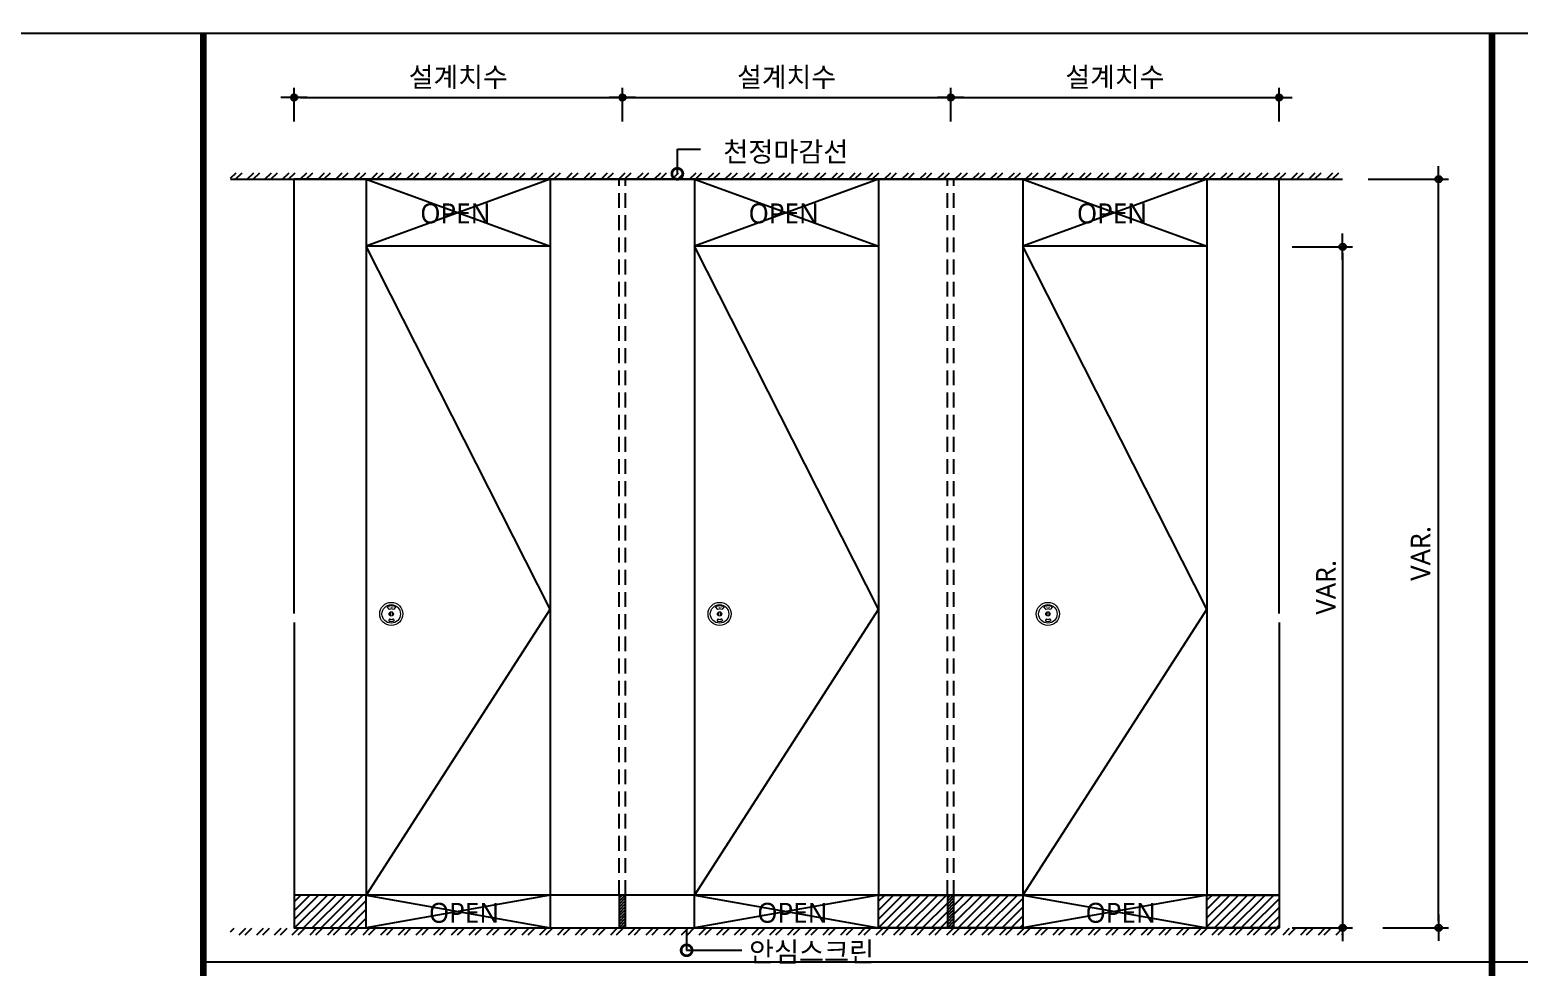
# Model space of a CAD drawing. Extents: x -255 to 8105, y -176 to 5714.
# Drawn here: x 2221 to 4489, y 4116 to 5543 of the extents above; entities that cross this region are included whole.
import ezdxf
from ezdxf.enums import TextEntityAlignment as Align

# ---------------------------------------------------------------- set-up
doc = ezdxf.new("R2010")
doc.units = 0
doc.header["$LTSCALE"] = 30
doc.linetypes.add('HIDDEN', pattern=[0.375, 0.25, -0.125])
doc.layers.get('0').update_dxf_attribs({"linetype": 'CONTINUOUS'})
doc.layers.get('DEFPOINTS').update_dxf_attribs({"linetype": 'CONTINUOUS'})
for name, color, linetype in [('DIM', 7, 'CONTINUOUS'), ('HAT', 8, 'CONTINUOUS'), ('HID', 9, 'HIDDEN'), ('문자', 3, 'CONTINUOUS'), ('부자재', 4, 'CONTINUOUS'), ('잠금쇠(회전형)', 4, 'CONTINUOUS'), ('치수', 1, 'CONTINUOUS'), ('판넬', 2, 'CONTINUOUS'), ('해치', 8, 'CONTINUOUS')]:
    doc.layers.add(name, color=color, linetype=linetype)
doc.styles.add('HDW', font='gulim.ttc')
doc.styles.add('돋움', font='malgun.ttf')
doc.dimstyles.new('10', dxfattribs={"dimscale": 10, "dimtxt": 3, "dimasz": 1, "dimexe": 1.5, "dimexo": 2, "dimgap": 1, "dimtad": 1, "dimdec": 0, "dimlunit": 6, "dimtxsty": '돋움', "dimblk": 'DIMDOT', "dimcen": -1, "dimdle": 1.5, "dimclrt": 3, "dimazin": 3, "dimtfac": 1, "dimtdec": 0, "dimtix": 1, "dimtmove": 2, "dimatfit": 3, "dimldrblk": 'DIMDOT', "dimarcsym": 0})

# ---------------------------------------------------------------- blocks, each defined once
blk = doc.blocks.new('DIMDOT')
at = {"linetype": 'Continuous'}
blk.add_line((-2, 0), (2, 0), dxfattribs=at)
for radius in [0.5, 0.25]:
    blk.add_circle((0, 0), radius, dxfattribs=at)
blk = doc.blocks.new('*D555')
at = {"layer": 'DEFPOINTS', "color": 0}
for p in [(40757.5, 5678.9), (40257.5, 5622.6), (40757.5, 5622.6)]:
    blk.add_point(p, dxfattribs=at)
at = {"layer": 'DIM', "color": 0, "lineweight": -2, "ltscale": 10}
for p, q in [((40257.5, 5642.6), (40257.5, 5693.9)), ((40757.5, 5642.6), (40757.5, 5693.9)), ((40267.5, 5678.9), (40747.5, 5678.9))]:
    blk.add_line(p, q, dxfattribs=at)
at = {"layer": 'DIM', "color": 0, "lineweight": -2, "xscale": 10, "yscale": 10, "zscale": 10, "rotation": 180}
blk.add_blockref('DIMDOT', (40257.5, 5678.9), dxfattribs=at)
at = {"layer": 'DIM', "color": 0, "lineweight": -2, "xscale": 10, "yscale": 10, "zscale": 10}
blk.add_blockref('DIMDOT', (40757.5, 5678.9), dxfattribs=at)
at = {"layer": 'DIM', "color": 3, "insert": (40507.5, 5708.6), "char_height": 30, "attachment_point": 5, "style": '돋움'}
blk.add_mtext('설계치수', dxfattribs=at)
blk = doc.blocks.new('*D556')
at = {"layer": 'DEFPOINTS', "color": 0}
for p in [(41257.5, 5678.9), (40757.5, 5622.6), (41257.5, 5622.6)]:
    blk.add_point(p, dxfattribs=at)
at = {"layer": 'DIM', "color": 0, "lineweight": -2, "ltscale": 10}
for p, q in [((40757.5, 5642.6), (40757.5, 5693.9)), ((41257.5, 5642.6), (41257.5, 5693.9)), ((40767.5, 5678.9), (41247.5, 5678.9))]:
    blk.add_line(p, q, dxfattribs=at)
at = {"layer": 'DIM', "color": 0, "lineweight": -2, "xscale": 10, "yscale": 10, "zscale": 10, "rotation": 180}
blk.add_blockref('DIMDOT', (40757.5, 5678.9), dxfattribs=at)
at = {"layer": 'DIM', "color": 0, "lineweight": -2, "xscale": 10, "yscale": 10, "zscale": 10}
blk.add_blockref('DIMDOT', (41257.5, 5678.9), dxfattribs=at)
at = {"layer": 'DIM', "color": 3, "insert": (41007.5, 5708.6), "char_height": 30, "attachment_point": 5, "style": '돋움'}
blk.add_mtext('설계치수', dxfattribs=at)
blk = doc.blocks.new('*D557')
at = {"layer": 'DEFPOINTS', "color": 0}
for p in [(41757.5, 5678.9), (41257.5, 5622.6), (41757.5, 5622.6)]:
    blk.add_point(p, dxfattribs=at)
at = {"layer": 'DIM', "color": 0, "lineweight": -2, "ltscale": 10}
for p, q in [((41257.5, 5642.6), (41257.5, 5693.9)), ((41757.5, 5642.6), (41757.5, 5693.9)), ((41267.5, 5678.9), (41747.5, 5678.9))]:
    blk.add_line(p, q, dxfattribs=at)
at = {"layer": 'DIM', "color": 0, "lineweight": -2, "xscale": 10, "yscale": 10, "zscale": 10, "rotation": 180}
blk.add_blockref('DIMDOT', (41257.5, 5678.9), dxfattribs=at)
at = {"layer": 'DIM', "color": 0, "lineweight": -2, "xscale": 10, "yscale": 10, "zscale": 10}
blk.add_blockref('DIMDOT', (41757.5, 5678.9), dxfattribs=at)
at = {"layer": 'DIM', "color": 3, "insert": (41507.5, 5708.6), "char_height": 30, "attachment_point": 5, "style": '돋움'}
blk.add_mtext('설계치수', dxfattribs=at)
blk = doc.blocks.new('*D558')
at = {"layer": 'DEFPOINTS', "color": 0}
for p in [(41757.5, 5451.8), (41757.5, 4414.7), (41854.4, 4414.7)]:
    blk.add_point(p, dxfattribs=at)
at = {"layer": 'DIM', "color": 0, "lineweight": -2, "ltscale": 10}
for p, q in [((41777.5, 5451.8), (41869.4, 5451.8)), ((41854.4, 5441.8), (41854.4, 4424.7)), ((41777.5, 4414.7), (41869.4, 4414.7))]:
    blk.add_line(p, q, dxfattribs=at)
at = {"layer": 'DIM', "color": 0, "lineweight": -2, "xscale": 10, "yscale": 10, "zscale": 10}
for p, rotation in [((41854.4, 5451.8), 90), ((41854.4, 4414.7), 270)]:
    blk.add_blockref('DIMDOT', p, dxfattribs=dict(at, rotation=rotation))
at = {"layer": 'DIM', "color": 3, "insert": (41829.2, 4933.3), "char_height": 30, "attachment_point": 5, "rotation": 90, "style": '돋움'}
blk.add_mtext('VAR.', dxfattribs=at)
blk = doc.blocks.new('_DOTSMALL')
at = {"color": 0, "linetype": 'ByBlock', "const_width": 0.5}
blk.add_lwpolyline([(-0.0625, 0, 1), (0.0625, 0, 1)], format="xyb", close=True, dxfattribs=at)
blk = doc.blocks.new('A$C63EC304E')
at = {"layer": '치수', "color": 1, "xscale": 2.5, "yscale": 2.5, "zscale": 2.5, "rotation": 234.3098741996962}
blk.add_blockref('_DOTSMALL', (0.31, 0.31), dxfattribs=at)
blk = doc.blocks.new('A$C2BC9653E')
at = {"layer": '치수', "xscale": 0.3333333333333333, "yscale": 0.3333333333333333, "zscale": 0.3333333333333333}
blk.add_blockref('A$C63EC304E', (0, 0), dxfattribs=at)
blk = doc.blocks.new('A$C7FC71301')
at = {"layer": '치수', "rotation": 180}
blk.add_blockref('A$C2BC9653E', (0.208, 0.208), dxfattribs=at)
blk = doc.blocks.new('A$C4A20372B')
at = {"layer": '치수'}
blk.add_blockref('A$C7FC71301', (0, 0), dxfattribs=at)
blk = doc.blocks.new('A$C566469F5')
at = {"layer": '치수'}
blk.add_blockref('A$C4A20372B', (0, 0), dxfattribs=at)
blk = doc.blocks.new('A$C7E317CD4')
at = {"layer": '해치', "xscale": 2, "yscale": 2, "zscale": 2}
blk.add_blockref('A$C566469F5', (0, 0), dxfattribs=at)
blk = doc.blocks.new('A$C601D7F27')
at = {"layer": '치수'}
blk.add_blockref('A$C7E317CD4', (0, 0), dxfattribs=at)
blk = doc.blocks.new('A$C38802C08')
at = {"layer": '치수'}
blk.add_blockref('A$C601D7F27', (0, 0), dxfattribs=at)
blk = doc.blocks.new('*D581')
at = {"layer": 'DEFPOINTS', "color": 0}
for p in [(41873.2, 5554.7), (42000.6, 5554.7), (41895.7, 4414.9)]:
    blk.add_point(p, dxfattribs=at)
at = {"layer": 'DIM', "color": 0, "lineweight": -2, "ltscale": 10}
for p, q in [((41893.2, 5554.7), (42015.6, 5554.7)), ((42000.6, 4424.9), (42000.6, 5544.7)), ((41915.7, 4414.9), (42015.6, 4414.9))]:
    blk.add_line(p, q, dxfattribs=at)
at = {"layer": 'DIM', "color": 0, "lineweight": -2, "xscale": 10, "yscale": 10, "zscale": 10}
for p, rotation in [((42000.6, 5554.7), 90), ((42000.6, 4414.9), 270)]:
    blk.add_blockref('DIMDOT', p, dxfattribs=dict(at, rotation=rotation))
at = {"layer": 'DIM', "color": 3, "insert": (41973.3, 4984.8), "char_height": 30, "attachment_point": 5, "rotation": 90, "style": '돋움'}
blk.add_mtext('VAR.', dxfattribs=at)
blk = doc.blocks.new('UNI-10', base_point=(37634, 239))
h = blk.add_hatch()
h.set_pattern_fill('ANSI31', color=3, scale=3, angle=180)
h.set_pattern_definition([(225, (37575.794, 62.999), (6.735192, -6.735192), [])])
h.paths.add_polyline_path([(40752.5, 4464.7), (40647.5, 4464.7), (40647.5, 4414.7), (40752.5, 4414.7)])
h.paths.add_polyline_path([(41252.5, 4464.7), (41147.5, 4464.7), (41147.5, 4414.7), (41252.5, 4414.7)])
h.paths.add_polyline_path([(41367.5, 4464.7), (41262.5, 4464.7), (41262.5, 4414.7), (41367.5, 4414.7)])
h.paths.add_polyline_path([(41647.5, 4464.7), (41757.5, 4464.7), (41757.5, 4414.7), (41647.5, 4414.7)])
h.paths.add_polyline_path([(40367.5, 4464.7), (40257.5, 4464.7), (40257.5, 4414.7), (40367.5, 4414.7)])
h.paths.add_polyline_path([(40752.5, 4464.7), (40647.5, 4464.7), (40647.5, 4414.7), (40752.5, 4414.7)])
h = blk.add_hatch()
h.set_pattern_fill('ANSI31', color=2, style=0)
h.set_pattern_definition([(45, (37575.7936, 62.9986), (-2.245064, 2.245064), [])])
h.paths.add_polyline_path([(40762.5, 4464.7), (40752.5, 4464.7), (40752.5, 4414.7), (40762.5, 4414.7)])
h = blk.add_hatch()
h.set_pattern_fill('ANSI31', color=2, style=0)
h.set_pattern_definition([(45, (38075.7936, 62.9986), (-2.245064, 2.245064), [])])
h.paths.add_polyline_path([(41262.5, 4464.7), (41252.5, 4464.7), (41252.5, 4414.7), (41262.5, 4414.7)])
at = {"layer": 'HAT'}
h = blk.add_hatch(dxfattribs=at)
h.set_pattern_fill('ANSI32', color=256, scale=2, style=0)
h.set_pattern_definition([(45, (28921.424, -78.478), (-13.470384, 13.470384), []), (45, (28930.404, -78.478), (-13.470384, 13.470384), [])])
h.paths.add_polyline_path([(40160.8, 5564.5), (41854.4, 5564.5), (41854.4, 5554.5), (40160.8, 5554.5)])
h = blk.add_hatch(dxfattribs=at)
h.set_pattern_fill('ANSI32', color=256, scale=2, style=0)
h.set_pattern_definition([(45, (28921.424, 103.502), (-13.470384, 13.470384), []), (45, (28930.404, 103.502), (-13.470384, 13.470384), [])])
h.paths.add_polyline_path([(40160.8, 4404.2), (41854.4, 4404.2), (41854.4, 4414.2), (40160.8, 4414.2)])
at = {"color": 2}
for p, q in [((40160.8, 5554.5), (41854.4, 5554.5)), ((40647.5, 4464.7), (40647.5, 4414.7)), ((40752.5, 4464.7), (40752.5, 4414.7)), ((41252.5, 4464.7), (41252.5, 4414.7)), ((41367.5, 4464.7), (41367.5, 4414.7))]:
    blk.add_line(p, q, dxfattribs=at)
for p, q in [((40257.5, 4893.4), (40257.5, 5554.5)), ((41757.5, 4893.4), (41757.5, 5554.5)), ((40257.5, 4879.6), (40257.5, 4414.7)), ((41757.5, 4879.6), (41757.5, 4414.7)), ((40257.5, 4414.7), (41757.5, 4414.7))]:
    blk.add_line(p, q)
at = {"color": 8}
blk.add_line((40119.3, 4362.9), (43467.1, 4362.9), dxfattribs=at)
at = {"color": 2}
for points in [[(37634.4, 5777.2), (44886.8, 5777.2), (44886.8, 238.8), (37634.4, 238.8)], [(37634.4, 5777.2), (44886.8, 5777.2), (44886.8, 238.8), (37634.4, 238.8)], [(37634.4, 5777.2), (45616.4, 5777.2), (45616.4, 238.8), (37634.4, 238.8)], [(40367.5, 4464.7), (40257.5, 4464.7), (40257.5, 4414.7), (40367.5, 4414.7)], [(40867.5, 4464.7), (40647.5, 4464.7), (40647.5, 4414.7), (40867.5, 4414.7)], [(40762.5, 4464.7), (40752.5, 4464.7), (40752.5, 4414.7), (40762.5, 4414.7)], [(41147.5, 4464.7), (41367.5, 4464.7), (41367.5, 4414.7), (41147.5, 4414.7)], [(41262.5, 4464.7), (41252.5, 4464.7), (41252.5, 4414.7), (41262.5, 4414.7)], [(41647.5, 4464.7), (41757.5, 4464.7), (41757.5, 4414.7), (41647.5, 4414.7)]]:
    blk.add_lwpolyline(points, close=True, dxfattribs=at)
at = {"color": 8, "const_width": 10}
for points in [[(40119.3, 3008), (40119.3, 5777.2)], [(42081.9, 3008), (42081.9, 5777.2)]]:
    blk.add_lwpolyline(points, dxfattribs=at)
at = {"layer": 'HID', "ltscale": 3}
for p, q in [((40752.5, 4464.7), (40752.5, 5554.5)), ((40762.5, 4464.7), (40762.5, 5554.5)), ((41252.5, 4464.7), (41252.5, 5554.5)), ((41262.5, 4464.7), (41262.5, 5554.5))]:
    blk.add_line(p, q, dxfattribs=at)
at = {"layer": 'HID'}
for p, q in [((40752.5, 5554.5), (40762.5, 5554.5)), ((41252.5, 5554.5), (41262.5, 5554.5))]:
    blk.add_line(p, q, dxfattribs=at)
at = {"layer": '부자재', "color": 3}
blk.add_line((41757.5, 5554.5), (40257.5, 5554.5), dxfattribs=at)
blk.add_line((41757.5, 5554.5), (40257.5, 5554.5), dxfattribs=at)
at = {"layer": '잠금쇠(회전형)', "linetype": 'Continuous', "lineweight": 15}
for p, q in [((40398.9, 4903.4), (40402.6, 4899.5)), ((40412.6, 4903.4), (40409, 4899.5)), ((40898.9, 4903.4), (40902.6, 4899.5)), ((40912.6, 4903.4), (40909, 4899.5)), ((41398.9, 4903.4), (41402.6, 4899.5)), ((41412.6, 4903.4), (41409, 4899.5)), ((40402.2, 4884.2), (40401.8, 4883.1)), ((40404.1, 4895.7), (40404.1, 4890)), ((40406.8, 4895.7), (40406.8, 4889.9)), ((40409.4, 4884.2), (40409.8, 4883.1)), ((40902.2, 4884.2), (40901.8, 4883.1)), ((40904.1, 4895.7), (40904.1, 4890)), ((40906.8, 4895.7), (40906.8, 4889.9)), ((40909.4, 4884.2), (40909.8, 4883.1)), ((41402.2, 4884.2), (41401.8, 4883.1)), ((41404.1, 4895.7), (41404.1, 4890)), ((41406.8, 4895.7), (41406.8, 4889.9)), ((41409.4, 4884.2), (41409.8, 4883.1))]:
    blk.add_line(p, q, dxfattribs=at)
for centre, radius in [((40405.5, 4892.8), 17.6), ((40405.5, 4892.8), 14.1), ((40905.5, 4892.8), 17.6), ((40905.5, 4892.8), 14.1), ((41405.5, 4892.8), 17.6), ((41405.5, 4892.8), 14.1), ((40405.5, 4892.8), 3.21), ((40905.5, 4892.8), 3.21), ((41405.5, 4892.8), 3.21)]:
    blk.add_circle(centre, radius, dxfattribs=at)
for centre, radius, start, end in [((40405.8, 4891.1), 14.1, 61.0478, 118.9522), ((40405.8, 4893.5), 6.81, 61.8696, 118.1304), ((40905.8, 4891.1), 14.1, 61.0478, 118.9522), ((40905.8, 4893.5), 6.81, 61.8696, 118.1304), ((41405.8, 4891.1), 14.1, 61.0478, 118.9522), ((41405.8, 4893.5), 6.81, 61.8696, 118.1304), ((40402.7, 4882.8), 0.98, 160.8571, 255.4685), ((40403.1, 4883.9), 0.98, 72.2332, 160.8571), ((40405.8, 4894.6), 13.2, 255.4685, 284.5315), ((40405.8, 4892.2), 7.75, 252.2332, 287.7668), ((40408.4, 4883.9), 0.98, 19.1429, 107.7668), ((40408.8, 4882.8), 0.98, 284.5315, 19.1429), ((40902.7, 4882.8), 0.98, 160.8571, 255.4685), ((40903.1, 4883.9), 0.98, 72.2332, 160.8571), ((40905.8, 4894.6), 13.2, 255.4685, 284.5315), ((40905.8, 4892.2), 7.75, 252.2332, 287.7668), ((40908.4, 4883.9), 0.98, 19.1429, 107.7668), ((40908.8, 4882.8), 0.98, 284.5315, 19.1429), ((41402.7, 4882.8), 0.98, 160.8571, 255.4685), ((41403.1, 4883.9), 0.98, 72.2332, 160.8571), ((41405.8, 4894.6), 13.2, 255.4685, 284.5315), ((41405.8, 4892.2), 7.75, 252.2332, 287.7668), ((41408.4, 4883.9), 0.98, 19.1429, 107.7668), ((41408.8, 4882.8), 0.98, 284.5315, 19.1429)]:
    blk.add_arc(centre, radius, start, end, dxfattribs=at)
at = {"layer": '치수'}
for p, q in [((40841.2, 5563.1), (40841.2, 5600.2)), ((40841.2, 5600.2), (40876.3, 5600.2)), ((40367.5, 5554.5), (40647.5, 5452.5)), ((40647.5, 5554.5), (40367.5, 5452.5)), ((40867.5, 5554.5), (41147.5, 5452.5)), ((41147.5, 5554.5), (40867.5, 5452.5)), ((41647.5, 5554.5), (41367.5, 5452.5)), ((41367.5, 5554.5), (41647.5, 5452.5)), ((40647.5, 4900.1), (40367.5, 5452.5)), ((41147.5, 4900.1), (40867.5, 5452.5)), ((41647.5, 4900.1), (41367.5, 5452.5)), ((40647.5, 4900.1), (40367.5, 4464.7)), ((41147.5, 4900.1), (40867.5, 4464.7)), ((41647.5, 4900.1), (41367.5, 4464.7)), ((40367.5, 4464.7), (40647.5, 4414.7)), ((40647.5, 4464.7), (40367.5, 4414.7)), ((40867.5, 4464.7), (41147.5, 4414.7)), ((41147.5, 4464.7), (40867.5, 4414.7)), ((41367.5, 4464.7), (41647.5, 4414.7)), ((41647.5, 4464.7), (41367.5, 4414.7)), ((40855.4, 4414.7), (40855.4, 4380.5)), ((40939.5, 4380.5), (40855.4, 4380.5))]:
    blk.add_line(p, q, dxfattribs=at)
at = {"layer": '판넬'}
for p, q in [((40367.5, 5554.5), (40367.5, 4464.7)), ((40647.5, 5554.5), (40647.5, 4507.8)), ((40867.5, 5554.5), (40867.5, 4464.7)), ((41147.5, 5554.5), (41147.5, 4507.8)), ((41367.5, 5554.5), (41367.5, 4464.7)), ((41647.5, 5554.5), (41647.5, 4507.8)), ((40647.5, 5452.5), (40367.5, 5452.5)), ((41147.5, 5452.5), (40867.5, 5452.5)), ((41647.5, 5452.5), (41367.5, 5452.5)), ((41147.5, 5329.7), (41147.5, 5317.3)), ((41647.5, 5329.7), (41647.5, 5317.3)), ((40647.5, 4507.8), (40647.5, 4464.7)), ((41147.5, 4507.8), (41147.5, 4464.7)), ((41647.5, 4507.8), (41647.5, 4464.7)), ((40647.5, 4464.7), (40367.5, 4464.7)), ((41147.5, 4464.7), (40867.5, 4464.7)), ((41647.5, 4464.7), (41367.5, 4464.7))]:
    blk.add_line(p, q, dxfattribs=at)
at = {"layer": '판넬', "color": 3}
for p, q in [((40367.5, 4464.7), (40257.5, 4464.7)), ((40867.5, 4464.7), (40647.5, 4464.7)), ((40867.5, 4464.7), (40767.5, 4464.7)), ((41367.5, 4464.7), (41147.5, 4464.7)), ((41757.5, 4464.7), (41647.5, 4464.7))]:
    blk.add_line(p, q, dxfattribs=at)
at = {"layer": '판넬', "color": 4}
blk.add_line((41367.5, 4464.7), (41267.5, 4464.7), dxfattribs=at)
at = {"layer": '해치', "xscale": -20, "yscale": 20, "zscale": 20, "rotation": 180}
blk.add_blockref('A$C38802C08', (40837, 5567.1), dxfattribs=at)
at = {"layer": '해치', "xscale": -20, "yscale": 20, "zscale": 20}
blk.add_blockref('A$C38802C08', (40859.5, 4376.4), dxfattribs=at)
at = {"layer": '문자', "style": '돋움'}
for s, p in [('천정마감선', (41006.4, 5596.8)), ('OPEN', (40503.1, 5502.6)), ('OPEN', (41003.1, 5502.6)), ('OPEN', (41503.1, 5502.6)), ('OPEN', (40516.3, 4437.7)), ('OPEN', (41016.3, 4437.7)), ('OPEN', (41516.3, 4437.7)), ('안심스크린', (41045.6, 4378.8))]:
    blk.add_text(s, height=30.34, dxfattribs=at).set_placement(p, align=Align.MIDDLE)
at = {"layer": '잠금쇠(회전형)', "linetype": 'Continuous', "lineweight": 15, "style": 'HDW', "width": 0.659278}
for p, p2 in [((40402.6, 4901.4), (40408.8, 4901.4)), ((40902.6, 4901.4), (40908.8, 4901.4)), ((41402.6, 4901.4), (41408.8, 4901.4))]:
    blk.add_text('사용중', height=2.3, dxfattribs=at).set_placement(p, p2, align=Align.FIT)
at = {"layer": 'DIM', "ltscale": 10}
for base, p1, p2, picture, middle in [((40757.5, 5678.9), (40257.5, 5622.6), (40757.5, 5622.6), '*D555', (40507.5, 5708.6)), ((41257.5, 5678.9), (40757.5, 5622.6), (41257.5, 5622.6), '*D556', (41007.5, 5708.6)), ((41757.5, 5678.9), (41257.5, 5622.6), (41757.5, 5622.6), '*D557', (41507.5, 5708.6))]:
    dim = blk.add_linear_dim(base=base, p1=p1, p2=p2, text='설계치수', dimstyle='10', override={"dimtxsty": '돋움'}, dxfattribs=at)
    dim.commit()
    dim.dimension.update_dxf_attribs({"geometry": picture, "text_midpoint": middle})
dim = blk.add_linear_dim(base=(42000.6, 5554.7), p1=(41895.7, 4414.9), p2=(41873.2, 5554.7), angle=90, text='VAR.', dimstyle='10', dxfattribs=at)
dim.commit()
dim.dimension.update_dxf_attribs({"geometry": '*D581', "text_midpoint": (41973.3, 4984.8), "dimtype": 160})
dim = blk.add_linear_dim(base=(41854.4, 4414.7), p1=(41757.5, 5451.8), p2=(41757.5, 4414.7), angle=90, text='VAR.', dimstyle='10', override={"dimtxt": 3, "dimtxsty": '돋움'}, dxfattribs=at)
dim.commit()
dim.dimension.update_dxf_attribs({"geometry": '*D558', "text_midpoint": (41829.2, 4933.3)})

msp = doc.modelspace()

# ---------------------------------------------------------------- block references
msp.add_blockref('UNI-10', (0, 0))

doc.saveas('drawing.dxf')
